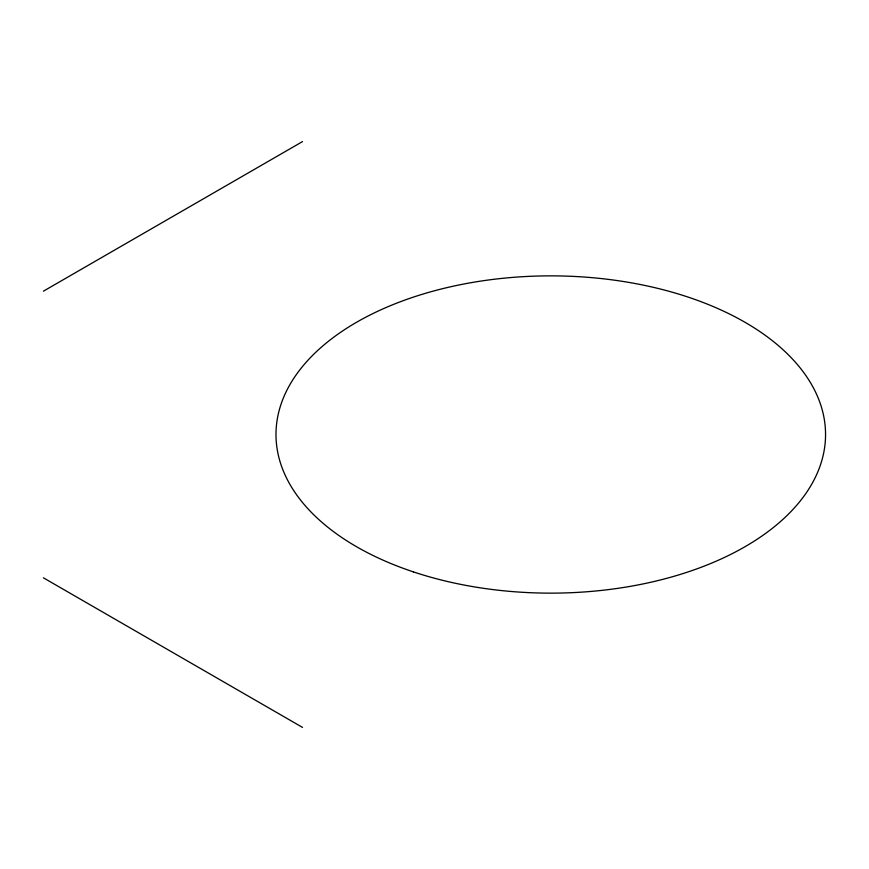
<?xml version="1.0" encoding="UTF-8"?>
<svg xmlns="http://www.w3.org/2000/svg" width="869" height="869" viewBox="0 0 869 869"><rect width="100%" height="100%" fill="white"/><g stroke="black" fill="none" stroke-linecap="round" stroke-linejoin="round"><path stroke-width="1.3" d="M43.45 291.158L302.51 141.593M43.45 577.842L302.51 727.407M413.394 571.889A274.778 158.636 0 0 0 825.55 434.5A274.778 158.636 0 0 0 413.394 297.111A274.778 158.636 0 0 0 413.394 571.889"/></g></svg>
